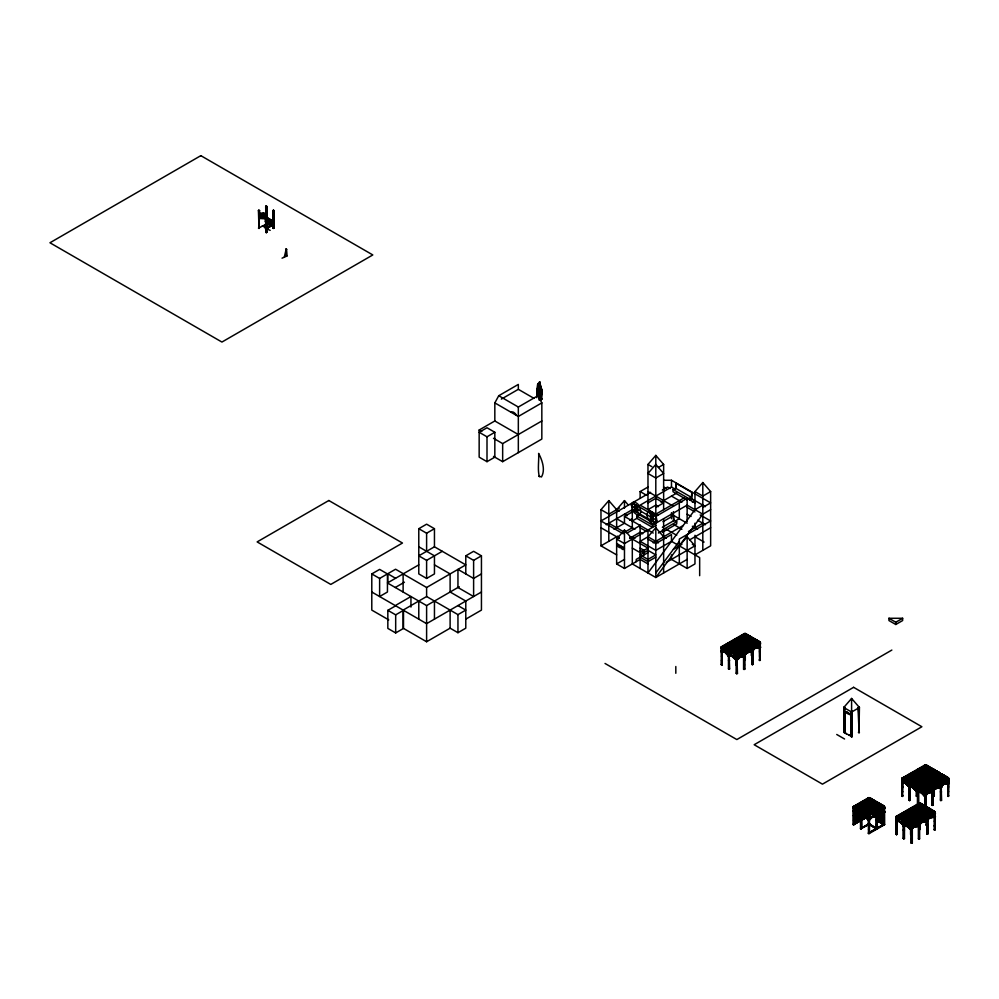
<?xml version="1.0" encoding="UTF-8"?>
<svg xmlns="http://www.w3.org/2000/svg" width="999" height="999" viewBox="0 0 999 999"><rect width="100%" height="100%" fill="white"/><g stroke="black" fill="none" stroke-linecap="round" stroke-linejoin="round"><path stroke-width="1.5" d="M883.99 824.712L883.99 806.255L868.331 815.296L868.081 816.195L868.168 814.922L883.828 805.868L877.022 801.935L861.35 810.988L861.413 812.836L864.073 812.387M877.06 828.433L876.972 827.734M540.721 399.95L541.745 399.363L540.721 397.302L536.938 396.091L537.687 384.24L539.672 381.78L541.783 391.258L540.721 399.95L538.886 399.875L540.047 391.433L539.672 381.78L540.347 388.873L539.685 394.505L536.75 395.017L536.75 397.664M536.938 396.091L537.687 384.24L539.61 384.34L541.895 389.81L541.371 396.491M536.75 395.017L537.25 388.636L539.61 384.34L541.895 389.81L541.745 399.363L541.645 398.289M687.374 500.024L673.014 491.733L673.014 489.473L675.611 488.224L676.298 483.379L691.957 492.432L691.957 498.876L689.772 500.137M673.014 489.473L688.686 498.513L691.283 497.277L691.957 492.432M541.783 391.258L540.721 397.302L540.047 391.433L541.783 391.258L540.272 384.727M284.378 256.83L286.214 248.988L286.788 256.094L285.976 255.906L285.976 249.126L286.788 249.313M744.143 653.246L753.346 651.161L744.505 653.558M744.392 653.383L744.879 652.372L743.905 652.534M918.993 822.851L927.834 820.454L927.909 821.315L918.993 822.851L927.946 820.629M918.743 822.14L919.729 821.977L919.342 823.164M932.554 789.185L941.745 787.1L932.904 789.497M932.791 789.322L941.632 786.925M941.495 786.95L932.654 789.347M857.904 807.829L853.808 808.316L858.141 807.979M865.159 812.025L861.063 812.512L864.272 811.663M869.48 817.369L878.109 815.808L869.817 817.694M869.717 817.507L878.009 815.634M869.58 817.544L877.572 816.22L877.759 815.484M724.849 648.476L721.79 648.626L725.311 647.876M732.117 652.672L729.058 652.822L732.329 651.935M729.857 652.347L729.395 653.159L732.354 652.809M736.887 657.342L744.954 656.268L737.225 657.679M737.137 657.492L737.412 656.331L728.808 655.456M736.975 657.542L744.405 656.668L744.617 655.931M752.584 648.289L760.651 647.202L752.921 648.613M752.821 648.426L753.296 647.514L752.222 647.639M752.672 648.476L760.102 647.602L760.314 646.877M877.322 812.836L885.376 811.762L877.409 813.024M877.559 812.974L885.289 811.575M885.077 812.312L885.139 811.625M902.996 780.207C902.434 778.246 903.171 782.005 905.968 779.857M896.977 818.568C896.228 816.67 897.839 820.104 899.949 818.218M910.763 783.603L910.052 784.265L913.261 784.065M910.289 784.415C909.627 782.192 892.981 782.529 910.214 783.204M907.204 822.414L903.895 822.427L907.417 821.678M904.232 822.764L904.445 822.027M922.814 788.898L918.031 789.085L921.303 788.199M911.737 826.947L919.792 825.873L912.062 827.284M919.792 825.873L911.975 827.097L919.492 826.423M925.286 793.281L933.353 792.207L925.374 793.468M925.536 793.418L925.798 792.257L918.118 791.545M919.255 826.273L919.467 825.536M933.054 792.744L933.016 791.87M927.434 817.894L935.489 816.807L927.759 818.218M927.671 818.031L935.401 816.62M941.32 784.552C965.958 780.719 923.413 786.8 948.75 783.678M949.05 783.141L940.983 784.215M927.522 818.081L934.952 817.219L935.164 816.483M948.501 783.541L948.713 782.804M722.115 651.598L720.978 651.46L724.25 647.851M724.5 648.001C717.307 655.257 723.738 648.688 728.071 651.635M729.42 654.994L728.333 655.856L730.456 653.146M730.706 653.296L728.583 656.006L731.98 652.684M736.076 660.177C750.986 643.681 741.208 657.192 736.625 660.514M744.055 652.285L736.413 660.526M736.375 660.364L743.805 652.147M872.477 812.212L876.96 816.22L876.598 815.359L884.477 807.779L878.109 814.897M884.477 807.779L876.41 815.771M877.871 814.747L884.24 807.642M902.759 780.057L905.718 779.72L902.184 783.054L904.07 780.194M905.369 779.232L902.184 783.054M896.965 821.203L895.828 821.066L899.1 817.457M896.165 821.415L899.35 817.607M909.14 786.912L909.477 787.262M904.145 824.687L903.571 825.024L904.257 824.6C928.408 826.235 892.831 829.257 906.368 821.653M903.421 825.611L906.605 821.802M917.769 792.257L917.307 791.62L920.491 788.311M917.994 792.007L909.115 783.678L917.894 791.72L917.469 792.382L908.878 783.815L917.469 792.382L920.728 788.461M918.655 821.752L911.013 829.994L918.893 821.89M924.574 796.315L932.542 788.436M932.454 788.223L924.475 796.116M934.377 812.849L926.71 820.928L934.352 813.198M941.67 787.412L940.733 787.524C963.91 761.8 924.674 804.382 948.151 779.158M940.271 787.262L947.901 779.02M860.251 812.412L860.776 812.037L869.13 820.741L860.351 812.711L860.776 812.037M860.564 812.037L869.13 820.741M876.96 816.22L873.963 812.537M880.806 809.015L884.227 812.037L880.981 808.491M884.227 812.037L880.144 807.342M857.542 807.379L853.096 811.2L856.106 807.716M856.355 807.854L853.333 811.338M860.276 815.172L860.514 815.309M868.68 820.029L876.772 811.825L868.768 820.241L877.209 812.474L876.772 811.825M877.222 811.962L869.217 820.379M743.356 655.706L752.484 647.502L743.681 656.068M752.484 647.502L743.606 655.844L752.447 648.026M918.206 825.311L926.872 816.97L918.281 825.536L927.297 817.632L926.872 816.97M927.322 817.107L918.73 825.686M940.958 783.666L931.83 791.857L940.434 783.291M932.079 792.007L940.633 783.303M728.234 652.634L728.771 652.285L736.787 660.701L728.333 652.934L729.382 651.885M736.538 660.839L728.558 652.272M740.596 653.683L743.805 656.643L740.783 653.171M743.805 656.643L741.033 653.021M750.199 649.3L752.459 651.648L750.436 649.163M755.256 643.643L759.465 647.602L756.693 643.98M903.084 822.239L903.658 821.815L911.388 830.444L903.183 822.539L903.62 821.89M915.434 823.288L918.643 826.26L915.633 822.776M918.643 826.26L915.871 822.639M924.038 817.919L927.297 821.253L924.287 817.781M931.293 813.735L934.552 817.07L931.543 813.586M728.945 656.318L721.066 648.226M728.708 656.468L721.278 648.251M860.963 816.008L853.084 807.916M853.321 807.779L860.751 815.996M909.852 787.574C886.263 762.899 925.623 804.694 902.709 779.095M903.795 825.936L895.916 817.844M896.153 817.694L903.583 825.911M925.186 796.777L917.294 788.686M917.544 788.548L924.974 796.765M944.467 780.369L947.651 783.666L948.563 783.004M947.864 783.691L944.929 779.732M540.796 392.157L541.895 389.81L537.25 388.636L537.787 394.418M728.046 652.509L721.802 651.273L729.32 651.947M861.538 811.862L861.538 812.362M902.696 782.529L908.978 782.891M902.884 822.115L896.64 820.891L904.157 821.553M896.64 820.891L896.977 820.554M918.331 792.282L925.761 793.144L925.636 792.382M949.025 779.57L947.914 779.382M744.867 656.081L737.437 656.942L729.07 655.319L737.699 656.88M744.43 652.272L744.967 652.684M752.672 647.964L752.834 647.414M760.626 643.643L759.565 643.493M904.257 824.6L904.207 825.474M919.804 822.289L919.317 821.815M927.522 817.569L927.934 816.882L927.147 817.294M934.415 813.099L935.189 812.699L935.376 813.423M518.331 434.54L494.83 420.979L494.83 402.884L498.751 395.729L518.331 384.415L518.331 389.323L501.361 399.113M860.738 815.771L870.291 816.982L861.45 814.585M878.009 812.637L877.597 812.05L878.121 812.462M880.743 807.654C882.929 809.615 885.926 807.155 885.139 808.403M917.132 787.749L909.639 786.525L917.057 788.623M909.889 786.488L909.315 786.825L910.002 786.213M702.809 505.144L694.967 509.665L647.976 572.976L647.976 530.007M655.806 572.976L679.308 541.321M710.639 509.665L702.809 514.185L655.806 577.497L632.305 563.936L632.305 539.06L624.475 530.007L616.645 539.06L616.645 563.936L624.475 568.456L640.134 559.403L647.976 563.936M744.255 653.421L753.346 651.161M616.645 554.882L600.973 545.841L600.973 509.665L608.803 500.611L616.645 509.665L619.255 511.176M658.416 506.643L655.806 505.144L647.976 509.665L647.976 464.435L655.806 455.394L663.636 464.435L663.636 509.665M628.396 505.144L624.475 500.611L616.645 509.665L616.645 527.747M677.996 545.092L671.478 541.321L655.806 550.362L640.134 541.321L647.976 536.8L655.806 527.747L663.636 536.8L666.246 538.299M694.967 509.665L694.967 491.57L702.809 482.529L710.639 491.57L710.639 545.841L694.967 554.882M666.246 562.425L694.967 545.841L687.137 536.8L679.308 545.841L699.662 557.592L699.662 575.686M858.94 732.654L858.366 707.454L858.94 732.654L859.427 707.504L851.598 698.451L843.755 707.504L843.755 732.379L852.085 736.613L852.159 711.076M722.339 648.226L722.127 648.963L725.099 648.613M918.318 788.199L918.031 789.085M724.462 648.351L721.078 651.673M724.712 648.488L720.978 651.46M731.73 652.534L728.333 655.856M751.86 650.811L759.29 643.106M752.11 650.961L759.54 643.244M752.072 651.311L759.502 643.593M752.322 651.448L759.502 643.081M905.344 779.582L901.947 782.904M910.301 785.514L912.424 783.303M910.539 785.651L912.661 783.441M910.514 786.001L912.636 783.79M910.751 786.138L912.874 783.94M918.581 791.008L920.703 788.798M918.83 791.146L920.941 788.948M896.128 821.253L899.312 817.956M895.916 821.278L899.562 818.094M925.836 795.204L932.204 788.586M926.085 795.341L932.454 788.735M903.396 825.449L906.58 822.14M903.183 825.474L907.879 821.19M855.294 809.215L853.096 811.2M863.373 811.912L861.375 813.885L861.638 828.583L861.638 811.051M861.613 814.023L863.611 812.05M861.563 814.397L864.56 811.438M861.8 814.535L864.809 811.575M633.291 511.363L639.16 505.706L641.083 512.012L639.248 514.722A6.918 3.996 60 0 1 633.291 511.363L631.368 505.044L633.204 502.335A6.918 3.996 60 0 1 639.16 505.706M932.042 791.87L940.846 783.965M648.863 520.279L654.907 514.872C656.543 517.32 658.191 522.077 654.832 523.788A6.918 3.996 60 0 1 648.863 520.279C647.24 517.832 645.591 513.074 648.95 511.363A6.918 3.996 60 0 1 654.907 514.872M258.429 210.577L259.565 210.577L259.003 228.434L258.429 210.577L259.565 210.577M265.684 206.381L266.833 206.381L266.258 232.63L265.684 206.381L266.833 206.381M265.684 222.128L273.514 221.928L259.003 213.449L267.183 213.374L267.183 218.431L259.003 218.356L266.833 218.556M258.753 214.298L259.328 214.623M266.833 218.631L259.003 214.111L267.183 214.036M258.753 214.96L259.24 215.334M266.009 210.764L266.508 211.139M266.508 210.477L265.934 210.152L266.833 210.14M259.003 217.695C283.766 216.621 242.52 221.89 266.833 213.174M259.49 217.695L266.833 213.449M259.003 218.356L265.534 214.585M258.753 218.818L259.328 219.156M259.49 218.356L266.833 214.773L266.258 215.097M272.952 210.577L274.088 210.577L273.526 228.434L272.952 210.577L274.088 210.577M265.934 218.544L266.508 218.868M273.276 214.298L273.851 214.623M265.684 219.018L267.395 218.019L265.684 219.668M265.684 219.293L267.645 218.169L265.684 219.955M265.934 219.193L266.583 219.48M273.276 214.96L273.763 215.334M258.753 227.248L259.328 227.585M265.934 223.114L266.583 223.339M273.276 218.818L273.851 219.156M258.429 228.097L266.833 223.913L265.684 223.913M265.684 216.746L273.514 221.278L265.684 221.478M273.276 223.339L273.851 223.676M273.027 224.188L265.684 228.434L270.18 230.357M265.684 223.988L273.276 224.001M265.684 229.083L273.027 224.85L273.164 223.988L273.851 224.338L273.189 224.051M273.164 224.65L265.684 229.37L265.334 224.188L273.514 224.188L265.334 228.509M265.934 231.493L266.508 231.818M273.276 227.248L273.851 227.585M265.684 232.292L266.833 232.292M272.952 228.097L274.088 228.097M282.055 258.167L286.788 256.094M498.751 395.729L518.331 407.03L537.912 395.729L541.833 402.884L541.833 439.061L502.659 461.675L493.518 456.406M494.83 432.28L487 436.8L479.158 432.28L487 427.759L494.83 432.28L494.83 457.155L487 461.675L479.158 457.155L479.158 430.02L494.83 420.979M541.833 402.884L518.331 416.458L494.83 402.884M493.518 438.311L502.659 443.593L541.833 420.979M418.781 546.79L434.453 555.831L434.453 573.913L426.61 578.446L418.781 573.913L418.781 528.696L426.61 524.175L434.453 528.696L434.453 546.79L465.784 564.872L426.61 587.487L403.121 573.913L403.121 592.007M418.781 528.696L426.61 533.216L434.453 528.696M388.761 619.892L371.79 610.102L371.79 573.913L379.62 569.393L387.45 573.913L387.45 592.007L379.62 596.528L379.62 578.446L387.45 573.913M387.737 582.804L387.737 573.751L395.567 569.23L403.409 573.751M434.453 546.79L418.781 555.831L426.61 560.352L442.282 551.311M418.781 564.872L387.45 582.966L426.61 605.581L459.253 586.738M395.279 587.487L404.42 582.205M465.784 573.913L465.784 555.831L473.613 551.311L481.443 555.831L481.443 610.102L465.784 619.143M465.784 555.831L473.613 560.352L481.443 555.831M387.837 610.327L395.679 614.847L403.509 610.327L403.509 628.408L395.679 632.941L387.837 628.408L387.837 610.327L395.679 605.806L426.61 623.663L481.443 592.007M426.61 587.487L426.61 596.528L403.121 610.102L403.121 628.184L426.61 641.758L450.112 628.184L457.954 632.704L465.784 628.184L465.784 601.048L450.112 592.007L450.112 573.913L434.453 564.872M658.416 467.457L663.636 464.435M481.443 573.913L473.613 578.446L457.954 569.393L457.954 587.487L473.613 596.528L473.613 560.352M640.134 498.351L640.134 491.57L647.976 487.05M619.255 508.154L608.803 514.185L600.973 509.665M650.586 492.332L600.973 520.966L623.164 533.778M662.337 490.059L667.557 487.05L670.167 488.561M606.193 524.737L632.305 509.665L655.794 523.226L687.137 505.144L702.809 514.185M675.386 489.31L671.478 487.05L640.134 505.144L657.767 515.309M614.035 529.258L624.475 523.226L624.475 516.446L632.305 511.925M647.976 502.884L655.806 498.351L663.636 502.884L655.806 507.405M426.61 596.528L457.954 614.622L465.784 610.102L457.954 605.581M629.695 520.217L632.305 518.706M661.026 502.122L676.698 493.081M632.305 520.966L636.863 518.344L652.522 527.385L652.522 525.124L636.863 516.083L636.863 518.344M600.973 545.841L617.944 536.038M684.527 497.602L655.806 514.185L655.806 455.394M619.255 537.549L616.645 539.06L624.475 543.581L655.806 525.486M627.085 533.029L640.134 525.486M608.803 523.226L624.475 532.28L632.305 527.747L632.305 502.884L655.806 516.446L687.137 498.351L694.967 502.884M629.695 538.299L640.134 532.28L642.757 533.778M692.357 502.122L694.979 500.624M710.639 491.57L702.809 496.091L694.967 491.57M662.986 521.678L673.426 515.646L674.113 520.491L676.71 521.728L676.71 523.988L662.349 532.28M662.362 527.272L674.113 520.491M675.386 520.966L679.308 518.706L679.308 502.884M662.349 530.019L676.71 521.728M658.416 533.029L663.636 530.007M702.809 507.405L710.639 502.884L671.478 480.269L663.636 480.269M616.645 563.936L624.475 559.403M653.196 542.832L683.216 525.486M647.976 552.622L636.226 559.403L636.226 561.675M688.448 531.518L702.809 523.226M655.806 557.142L647.976 561.675L640.134 557.142M673.426 549.238L681.917 544.33M689.747 539.81L710.639 527.747M687.137 559.403L655.806 577.497L655.806 516.446M671.478 554.882L671.478 559.403L687.137 568.456L694.967 563.936L694.967 535.289M721.79 646.84L721.79 665.022L721.216 646.89L744.717 633.316L760.389 642.369L759.814 660.501L759.24 642.644L759.814 643.069M745.291 633.653L721.216 647.165L745.579 633.528L721.54 647.352L721.54 664.884L722.04 649.899M722.04 646.977L721.465 664.834L722.04 664.51M729.295 642.794L728.808 643.831M744.967 633.741L744.243 634.852M737.137 638.923L737.786 638.648M744.967 634.402L744.405 634.365M720.978 648.438L722.115 647.689L721.54 648.014M722.652 647.427L746.265 633.928L722.652 647.714M724.163 648.301L747.652 634.727M724.038 648.513L747.539 634.665L724.163 648.588M722.115 650.936L721.54 651.273M722.102 651.823L728.283 652.372M726.236 649.5L749.737 635.938M726.111 649.712L749.612 635.864L726.236 649.787M727.622 650.299L750.998 636.95M746.153 633.865L721.79 648.251L722.077 647.102L728.196 650.636L751.698 637.062L751.735 638.973M728.196 650.911L751.735 637.374M728.483 651.073L751.985 637.512L728.483 651.36L752.834 638.011M729.345 651.286L728.808 669.08L728.808 651.548L736.151 655.219M752.222 637.936L751.66 638.923M722.115 655.456L721.54 655.794M728.808 651.548L752.834 637.724L759.652 641.658L736.151 655.506L759.652 641.658M728.333 652.934L736.787 660.701M754.794 638.861L731.293 652.709M755.606 639.323L731.992 653.109L755.494 639.26M728.496 656.443L729.607 655.731L737.362 657.205M733.378 653.908L757.005 640.122M722.115 660.639L721.54 660.976M757.692 640.521L734.065 654.308L757.567 640.459M735.576 655.182L759.078 641.333M722.115 663.898L721.54 664.223M736.313 655.606L759.814 642.032L759.814 660.501M721.216 664.697L722.364 664.697M760.389 642.369L736.563 656.031L736.638 673.601L737.212 655.182M736.076 656.493L759.565 642.931M736.638 656.73L737.412 656.331M744.48 655.456L743.818 655.744L745.042 655.132M756.455 644.118L759.69 646.94M728.808 665.159L729.295 664.785M736.325 660.839L737.137 660.264M743.593 656.643L745.042 655.794M749 648.826L751.997 651.785L753.271 651.473M759.252 647.602L760.064 647.027M759.465 647.602L755.506 643.506M728.808 668.418L729.295 668.044M736.638 663.898L736.076 664.223M728.483 650.274L728.483 668.88L729.62 668.88L729.058 651.036M735.739 664.697L736.887 664.697L735.739 664.697L735.739 654.47M751.41 648.351L751.41 655.644L751.985 655.319M729.295 668.693L728.721 669.03L728.721 650.424M752.884 655.132L752.309 655.456M759.565 651.273L760.064 650.886M736.638 664.547L736.076 664.884L736.076 654.657M744.967 659.652L744.967 650.561L745.042 659.702L743.905 660.314M728.483 668.88L729.62 668.88M745.291 651.073L745.291 659.839L744.143 659.839M736.638 665.159L737.137 664.785M744.48 660.639L743.905 660.976M752.884 655.794L752.309 656.118M736.638 669.03L737.137 668.656M744.48 664.51L743.905 664.834M752.884 659.652L752.309 659.977M759.565 655.794L760.064 655.419M736.638 669.692L737.137 669.305M744.48 665.159L743.905 665.496M752.884 660.314L752.309 660.639M759.565 656.455L760.064 656.068M736.313 654.795L736.313 673.413L737.462 673.413L736.887 655.556L737.462 655.981M744.143 652.022L743.581 651.698L743.581 669.218L744.717 669.218L744.717 651.41M751.985 664.36L753.121 664.36L752.547 646.515L752.547 664.697L751.985 664.36L751.985 646.84L752.547 647.165M759.24 660.177L760.389 660.177M743.818 669.355L744.48 669.08L744.48 650.936M759.49 660.314L760.139 660.027L760.064 642.457M736.313 673.413L737.462 673.413M743.581 669.218L744.717 669.218M888.935 618.281L895.791 622.24L902.646 618.281L902.646 620.541L895.791 624.5L888.935 620.541L888.935 618.281L902.646 618.281M891.857 650.062L736.837 739.56L605.032 663.461M844.255 707.879L844.817 707.542L844.255 707.217L844.817 732.417L844.817 712.212M858.616 707.317L859.177 732.517L858.616 707.317L859.427 707.504L851.623 712.037L843.755 707.504L844.492 707.08L844.817 732.417M852.085 712.399L852.334 711.6M852.085 736.613L851.023 736.563L851.023 711.688L852.085 711.738M858.366 732.329L859.427 732.379M902.384 796.428L902.384 778.246L902.959 778.583L902.384 796.428L901.81 778.296L925.311 764.735L940.246 773.064L933.428 769.13L909.078 783.528M868.168 816.707L853.233 824.674L853.233 806.58L868.905 797.539L884.565 806.58L884.565 824.674L868.905 833.715L868.331 815.296M925.886 765.346L901.81 778.583L926.173 765.222M875.511 801.635L868.905 797.814L853.233 806.867L869.754 798.026M925.886 766.096L925.886 765.059L902.06 778.721L902.134 796.29L902.621 778.396L926.173 764.947L932.292 768.468L932.329 769.817M875.911 802.622L875.873 801.285L869.754 797.751L854.095 807.08M903.358 779.195L926.735 765.271L903.233 779.12M854.657 807.117L870.329 798.076L854.657 807.404M903.358 778.908L926.86 765.346M854.782 807.192L870.454 798.151M901.972 779.994L909.639 787.562M855.356 807.529L871.14 798.551L855.481 807.879M855.356 807.804L871.016 798.476M856.168 808.278L871.715 799.163M905.444 780.107L928.945 766.545M872.527 799.35L856.867 808.678M905.319 780.319L928.82 766.47L905.444 780.394M902.709 782.342L902.06 782.629L903.034 782.205M857.442 809.003L873.101 799.675M860.089 811.313L854.145 810.626L853.558 811.625M861.325 811.625L853.808 810.963L860.301 812.05M858.129 809.402L873.8 800.361M907.529 781.305L931.018 767.744M858.94 809.602L874.612 800.549M907.404 781.518L930.906 767.669L907.529 781.593M858.828 809.802L874.487 800.486L858.828 809.527L858.74 821.628L858.616 807.991M908.091 781.643L931.592 768.069M859.515 809.927L875.299 800.948L859.639 810.276M859.515 810.214L875.186 800.886M902.671 778.508L908.79 782.042L932.292 768.468M875.873 801.285L860.214 810.326L853.808 806.53M908.828 783.378L908.828 782.342L932.329 768.78M860.214 810.614L875.911 801.585M909.078 782.492L932.567 768.918L932.567 769.954M860.501 810.776L876.16 801.735L876.16 802.771M909.315 782.916L933.428 769.13M902.134 787.861L902.709 787.524M908.803 784.04L909.889 783.241M861.388 811.575L860.826 811.9M910.501 783.316L934.127 769.53M877.709 802.347L862.05 811.388M861.875 812.037L861.063 812.137M934.814 769.929L911.2 783.716L934.689 769.867M878.408 802.746L862.736 812.075M860.376 813.248L853.845 817.02L860.614 813.386M862.612 812L878.283 802.672M859.065 814.66L853.845 817.669L859.315 814.797M863.311 812.399L878.97 803.358M912.587 784.515L936.2 770.741M863.998 812.799L879.794 803.546M936.9 771.141L913.273 784.914L936.775 771.066M864.697 812.911L880.481 803.945M864.697 813.198L880.369 803.87M902.134 791.72L902.709 791.395M917.307 788.486L910.164 786.937L909.402 787.524M853.558 820.004L854.045 819.63M865.396 813.598L881.18 804.345L865.509 813.673M902.134 792.382L902.709 792.057M866.083 813.723L881.755 804.67L866.208 813.785M914.784 785.788L938.286 771.94M866.083 813.998L881.867 804.744M938.973 772.339L915.359 786.113L938.86 772.264M866.782 814.123L882.567 805.144M866.782 814.397L882.442 805.069M916.17 786.3L939.547 772.951M867.469 814.797L883.266 805.544L867.469 814.522L883.141 805.469L883.141 823.988M940.246 773.064L916.745 786.638L909.927 782.704L909.977 800.149L909.315 800.436M940.246 773.351L916.745 786.912L901.81 778.296M868.081 815.159L883.828 806.156M909.977 791.058L909.315 791.395L909.889 791.021M917.232 786.875L916.657 787.2M932.329 778.159L932.816 778.433M860.376 820.029L853.558 823.913L854.133 823.588M883.953 806.368L860.738 819.63M901.81 796.103L902.959 796.103M948.238 779.008L947.664 778.583L948.238 796.428L948.813 778.296L940.733 773.638L917.232 787.2L925.311 791.857M877.709 810.251L877.959 809.452L871.178 805.544M883.178 807.105L882.854 806.156M909.315 792.057L909.977 791.72M917.232 787.524L916.657 787.861M917.482 787.337L940.971 773.775L940.971 774.812M853.233 824.674L884.565 806.58M868.73 816.008L862.05 819.867L862.174 815.134M925.311 792.145L924.737 791.82L948.813 778.583L924.737 792.569L924.45 791.083L917.719 787.761L917.719 805.294M924.987 783.578L925.561 783.903M928.408 777.172L932.329 779.145L924.987 774.25M933.391 778.721L933.965 779.045M933.628 774.15L937.549 776.136L930.206 771.228M936.962 774.038L940.159 774.625L932.816 769.717M940.646 774.525L941.308 774.899L941.22 774.2M948.563 778.433L948.563 795.966L947.989 796.29L947.951 777.522L941.832 773.988L917.806 787.811L917.806 805.331M876.485 811.9L876.972 811.525M918.381 788.136L917.806 788.473M917.207 788.898L918.556 788.061M918.905 787.886L942.532 774.387L918.868 788.136L918.868 787.487L925.062 791.72M861.2 814.722L870.004 816.42M920.903 787.337L918.044 788.711M920.416 788.76L943.918 775.187M920.291 788.96L943.793 775.112L920.416 789.035M917.232 791.395L916.657 791.72M861.388 823.875L860.738 824.15M876.485 815.159L876.972 814.772M884.315 810.639L883.753 810.963M917.644 791.857L918.381 791.395M921.802 789.56L945.179 776.198M861.388 824.525L860.738 824.812M884.315 811.288L883.753 811.625M860.326 812.187L869.342 820.079M873.713 812.686L877.172 815.559M918.381 792.057L916.657 792.382M922.502 789.959L945.991 776.385M922.377 790.172L945.878 776.323L922.502 790.234M923.064 790.284L946.69 776.785L923.188 790.634M924.45 791.083L947.951 777.522M861.313 827.734L860.738 828.72M869.142 823.213L868.568 823.538L869.23 823.263M909.078 781.693L909.078 800.299L910.214 800.299L909.639 782.442M916.333 796.103L917.482 796.103L916.333 796.103L916.333 785.876M924.45 791.37L947.989 777.821M861.8 827.821L868.905 823.725L877.309 828.583M916.582 796.24L917.232 795.966L917.157 785.689M861.8 828.109L868.331 824.337M869.23 823.875L868.655 824.2M884.315 815.159L883.753 815.484M909.078 800.299L910.214 800.299M870.204 823.638L860.501 828.583M925.561 805.244L924.987 805.569L925.561 791.633M933.466 787.2L934.04 786.875L933.466 796.29L933.391 786.026M941.22 782.579L940.733 800.486L941.308 800.149L941.308 782.629L940.646 800.436M876.248 820.429L884.078 824.949L884.24 806.68L884.327 824.812L876.41 820.291L876.972 819.954M918.381 795.916L917.719 796.203M924.5 792.432L948.813 778.296M860.501 820.479L860.614 810.002L860.501 828.858L870.204 823.913M925.062 792.669L925.798 792.257M941.308 783.291L940.733 783.616M918.381 796.578L917.719 796.852M878.121 821.228L878.121 809.178M879.058 821.628L878.933 809.64M879.882 822.102L879.882 810.039M925.062 795.916L925.561 795.541M941.308 786.538L940.733 786.875M947.989 782.679L948.488 782.304M876.485 824.2L876.972 823.825M884.315 819.679L883.753 820.004M944.679 779.869L948.113 783.041M918.381 800.436L917.719 800.723M924.724 796.902L925.561 796.203M932.904 792.057L932.242 792.332L933.965 792.007M880.693 822.577L880.693 807.504M918.381 801.098L917.719 801.385M925.062 797.239L925.561 796.852M941.308 787.861L940.733 788.186M881.38 823.114L881.505 807.966M882.329 823.513L882.204 807.005M882.567 823.663L882.567 807.08M897.202 816.77L896.64 834.627L896.066 816.495L919.567 802.921L935.226 811.975L934.664 830.107L934.09 812.249L934.664 812.587M876.41 828.059L877.06 827.784M883.266 824.2L883.378 807.542M883.665 823.875L884.315 823.588M920.141 803.258L896.066 816.77L920.416 803.134L896.39 816.97L896.39 834.49L896.965 816.633M883.99 824.063L868.331 833.104L884.565 824.387L876.41 819.63L876.972 819.305M904.145 812.399L903.571 813.386M919.242 803.683L919.804 804.008M940.646 791.345L941.308 791.108L940.733 791.445M933.466 795.629L933.965 795.254M868.331 833.391L884.327 824.15M896.965 817.294L896.39 817.619M933.391 796.24L933.965 786.825M947.989 787.861L948.488 787.487M940.733 792.095L941.308 791.77L940.733 792.057M934.29 796.103L933.141 796.103L934.29 796.103L934.29 787.337M921.802 803.933L898.313 817.507M898.875 818.119L922.502 804.332M923.201 804.744L899.575 818.518L923.076 804.957M896.315 821.49L896.89 820.741M896.952 821.428L903.371 822.027L911.388 830.444M900.961 819.317L924.587 805.544M941.308 796.24L940.733 796.578M947.989 792.382L948.488 792.007M925.274 805.943L901.66 819.717L925.274 806.218M925.973 806.343L902.347 820.117L925.848 806.268M925.973 806.618L902.472 819.904M896.64 834.627L896.64 816.445L903.046 820.241L926.535 806.668L926.585 808.016L927.072 807.542M903.046 820.516L926.535 806.955L903.084 820.541M903.333 820.691L926.822 807.117L926.822 808.154M934.502 811.55L927.684 807.329L903.658 821.153L903.658 838.685L904.182 820.891M927.684 807.617L903.333 820.966L927.397 807.442M932.567 787.949L932.005 787.624L932.005 805.144L933.141 805.144L933.141 787.337M940.971 783.104L940.409 782.766L940.409 800.299L941.545 800.299L940.971 782.442L940.971 800.624L941.545 800.299M947.664 796.103L948.813 796.103M896.965 825.723L896.39 826.061M932.816 804.957L932.242 805.294L932.816 787.437L932.904 805.007L932.329 805.331L932.329 787.811M903.183 822.539L911.425 830.294L910.838 829.869L911.975 829.207M932.005 805.144L933.141 805.144M905.444 821.628L928.945 808.066M906.143 822.314L929.769 808.528M906.83 822.714L930.331 809.14M903.995 825.236L912.299 826.623M903.333 826.048L904.245 825.099M908.228 823.513L931.842 809.727M896.965 830.244L896.39 830.581M903.658 826.385L904.145 826.011M910.301 824.712L933.928 810.938M910.913 834.49L911.001 824.824L934.502 811.263M934.415 811.5L910.913 825.062L934.664 811.638L934.664 830.107M903.571 829.595L904.22 829.307L903.571 829.545M896.066 834.302L897.202 834.302M935.226 811.975L910.838 826.011L934.902 812.724L935.476 813.248M910.913 826.098L935.226 812.249L911.163 825.486L911.737 825.823M911.488 826.335L912.262 825.936M934.415 816.345L934.902 815.971M903.658 834.764L904.145 834.39M918.443 826.248L919.892 825.399M926.585 821.528L928.108 821.078M930.106 813.248L934.102 817.207L934.902 816.633M903.333 819.879L903.333 838.498L904.47 838.498L904.47 820.966M910.589 834.302L911.737 834.302L910.589 834.302L910.589 825.536M926.26 825.249L927.397 825.249L926.26 825.249L926.26 817.956M919.892 820.541L919.892 829.307L918.743 829.919M934.415 820.878L934.902 820.491M903.333 838.498L904.47 838.498M920.141 820.691L920.141 829.445L919.242 829.545M911.488 834.764L911.975 834.39M927.721 825.399L927.147 825.723M934.415 821.528L934.902 821.153M934.415 825.399L934.902 825.024M934.415 829.307L934.902 828.933M911.163 825.211L911.163 843.019L912.299 843.019L912.299 825.486M918.993 821.628L918.418 821.303L918.418 838.823L919.567 838.823L919.567 821.016M926.822 833.965L927.971 833.965L927.397 816.121L927.397 834.302L926.822 833.965L926.822 816.445L927.397 816.77M934.09 829.782L935.226 829.782M918.668 838.96L919.317 838.685L919.317 820.541M934.415 829.969L934.902 812.062M911.163 843.019L912.299 843.019M918.418 838.823L919.567 838.823M636.863 516.083L639.46 514.835L651.211 521.628M652.522 525.124L655.132 523.888M928.083 820.591L919.267 822.302M848.988 735.389L851.023 735.064M910.052 784.265L913.011 783.928M933.266 792.007L925.586 792.744M896.727 818.431L901.185 817.906M903.995 822.627L906.955 822.277M884.465 811.887L881.056 808.878M877.209 816.083L873.788 813.074M265.684 209.678L266.833 209.678M265.684 209.877L266.496 209.877M265.684 210.339L266.833 210.339M259.003 213.449L267.183 213.449M259.003 214.111L267.183 214.111M265.334 221.278L273.514 221.278M273.514 221.928L265.334 221.928L265.334 216.945M265.334 224.85L273.514 224.85M265.684 227.972L266.496 227.772M743.331 642.881L736.937 638.648L743.081 643.019M744.043 656.505L740.833 653.533M927.297 821.253L923.85 818.431M948.113 783.541L944.717 780.219M918.581 792.132L926.011 792.994M854.12 811.5L860.052 812.199M937.212 773.9L941.495 774.824M937.374 774.625L940.234 775.249M937.137 774.774L946.203 778.858M921.54 782.941L925.823 783.865M921.29 783.091L924.15 783.703M909.752 786.35L916.895 787.899M861.613 815.309L870.179 817.157M273.189 210.439L273.851 210.714L273.851 228.247L273.189 227.959L273.276 210.389M258.666 210.439L259.328 228.247L258.753 227.909M259.49 213.449L273.027 221.278L273.164 222.128M259.49 214.111L273.027 221.928M265.684 226.161L267.645 227.959M265.684 226.448L267.395 228.097M262.337 225.836L265.684 227.772M266.009 232.105L266.583 232.43L266.583 206.531L265.934 206.244L266.508 232.48L266.508 206.568M518.331 389.323L533.99 398.364M647.976 464.435L651.885 466.695M675.611 488.224L691.283 497.277M691.058 498.351L705.419 506.643M663.636 487.05L666.246 488.561M671.478 496.091L681.917 502.122M687.137 507.405L694.967 511.925M700.199 514.935L710.639 520.966L679.308 539.06L679.308 563.936M647.976 491.57L673.426 506.268M687.137 514.185L691.058 516.446M697.577 520.217L705.419 524.737M640.134 491.57L646.665 495.342M671.478 514.185L687.137 523.226M692.357 526.248L697.577 529.258M674.088 524.737L681.917 529.258M694.967 536.8L704.108 542.07M631.368 505.731L656.743 520.379M666.246 529.258L676.698 535.289M692.357 544.33L694.967 545.841M479.158 430.02L481.78 431.531M624.475 514.185L627.085 515.696M624.475 516.446L653.196 533.029M640.134 527.747L646.665 531.518M616.645 518.706L634.914 529.258M647.976 536.8L658.416 542.832M647.976 539.06L655.806 543.581L671.478 534.54L671.478 541.321M632.305 536.8L634.914 538.299M629.695 537.549L647.976 548.101L640.134 552.622L632.305 548.101M640.134 548.101L644.055 550.362L644.055 554.882M600.973 527.747L619.255 538.299M640.134 550.362L642.757 551.873M616.645 543.581L624.475 548.101M745.579 633.528L751.698 637.062M744.967 634.115L751.161 638.361L744.143 633.928M752.222 638.311L759.003 642.881M751.41 638.124L758.753 643.019M742.357 635.626L748.551 639.872M749.612 639.822L756.393 644.392M742.107 635.764L748.313 640.009M749.375 639.959L756.143 644.53M742.357 636.288L744.829 637.724M742.107 636.425L744.592 637.861M739.747 637.137L745.941 640.721M747.002 641.333L753.77 645.242M739.497 637.275L745.704 640.859M746.765 641.47L753.533 646.041M737.462 637.799L743.868 641.87L737.749 638.049M744.717 641.982L751.822 646.465L745.004 642.245L744.48 643.169M760.064 651.548L759.565 651.922M744.392 642.832L751.161 647.402M752.884 647.739L760.651 647.202M744.143 642.981L750.923 647.552M734.515 640.147L740.721 643.731M741.782 644.343L748.551 648.913M734.277 640.297L740.471 643.868M741.533 644.48L748.313 649.05M731.905 641.658L738.111 645.891M739.173 645.854L745.941 650.424M731.668 641.795L737.861 646.041M738.923 645.991L745.704 650.561M740.059 647.302L742.307 648.601M851.835 711.887L851.273 711.55L851.835 736.75L851.922 711.226M744.717 651.698L744.143 651.36L744.143 669.542M729.295 643.169L735.501 647.402L728.483 642.981M736.563 647.352L743.331 651.922M735.739 647.165L743.081 652.072M843.755 711.713L846.378 711.713L848.988 713.224L851.598 716.233M726.685 644.667L732.891 648.251M733.953 648.863L740.721 653.433M726.448 644.817L732.891 648.913L730.406 647.477M733.703 649L740.471 653.571M724.075 646.178L730.281 650.424L723.825 646.316M731.343 650.374L738.111 654.944M731.093 650.511L737.861 654.42L737.786 655.506M733.591 652.335L735.851 653.633M723.825 646.977L726.31 648.413M733.353 652.472L735.614 653.783M721.216 646.89L736.887 655.931M736.887 656.218L736.313 655.881L760.389 642.644L735.988 656.405M941.545 774.387L917.482 787.624L941.832 773.988M925.561 765.534L931.755 769.767L929.282 768.343M728.483 652.11L728.196 650.636M924.737 765.346L931.518 769.917M932.005 769.53L939.922 774.762M939.747 775.424L945.953 779.008M943.468 778.233L945.953 779.657M922.939 767.032L929.145 771.278M922.701 767.182L928.895 771.415M929.957 771.365L937.299 776.273M932.654 773.301L937.549 776.136M922.701 767.844L925.174 769.267M729.295 656.405L728.808 656.78M735.988 660.264L736.638 660.639M937.387 776.785L943.593 781.031M937.137 776.935L943.343 781.168M920.329 768.543L926.535 772.127M927.596 772.739L934.939 777.634L927.347 772.876M920.091 768.681L926.285 772.264M737.137 664.123L735.988 664.834L735.988 654.607M934.777 778.296L940.971 781.88M934.527 778.433L940.733 782.017M918.044 769.205L924.45 773.276L918.331 769.742M925.311 773.401L932.404 777.871L925.598 773.651M933.715 778.246L940.121 782.329L934.003 778.508M917.719 770.054L923.925 774.287M924.737 774.387L932.079 779.282M928.658 777.022L932.329 779.145M932.167 779.807L938.361 784.04M931.917 779.944L938.123 784.19M915.109 771.565L921.315 775.798M922.377 775.748L929.719 780.656M914.872 771.703L921.066 775.936M922.127 775.898L929.47 780.793L927.022 779.382M843.755 730.868L846.378 733.878M929.557 781.305L935.751 785.551M929.307 781.455L935.514 785.689M912.499 773.064L918.705 776.648M919.767 777.259L927.109 782.155L919.517 777.397M912.262 773.214L918.456 776.785M926.947 782.816L933.141 787.062M926.697 782.966L932.904 787.2M925.311 782.542L925.561 781.967M925.886 783.428L924.737 782.866M933.141 787.624L932.567 787.299L932.567 805.481M909.889 774.575L916.095 778.82M917.157 778.77L924.5 783.666L922.052 782.254M909.078 774.387L915.846 778.958M916.333 778.583L924.25 783.803L921.802 782.392M932.816 788.099L932.329 788.473M909.889 775.236L912.374 776.673M924.337 784.327L930.531 788.561M924.087 784.465L930.294 788.711M924.337 784.989L926.81 786.413M836.737 734.477L844.567 738.998M924.087 785.127L926.572 786.563M907.279 776.086L913.486 779.657M914.535 780.269L921.89 784.515M907.03 776.223L913.236 779.807M914.297 780.419L921.64 784.652M914.535 780.931L916.982 782.342M919.43 783.765L921.89 785.177M932.816 791.345L932.329 791.72M914.297 781.081L916.745 782.492M919.192 783.903L921.64 785.314M921.715 785.838L927.921 790.072M921.478 785.976L927.671 790.209M904.669 777.584L910.863 781.83M911.925 781.78L919.267 786.688M904.42 777.734L910.626 781.967M911.687 781.93L919.03 786.825L916.582 785.414M919.105 787.337L925.311 790.921L925.311 806.755M917.482 787.062L918.618 787.624L918.618 803.683M932.816 796.528L932.329 796.902M909.889 787.811L909.402 788.186M932.816 801.048L932.329 801.423M909.889 795.541L909.402 795.916M909.889 796.203L909.402 796.578M920.416 803.134L926.535 806.668M919.804 803.72L926.011 807.304M927.072 807.916L933.84 812.487L931.58 811.188M918.993 803.533L925.761 807.442M926.26 807.729L933.603 812.624L931.343 811.325M917.194 805.231L923.401 809.477L919.679 807.329M924.462 809.427L931.23 813.998M916.957 805.369L923.151 809.615M924.212 809.565L930.993 814.135M934.327 816.97L931.355 814.098M914.584 806.742L920.791 810.976M921.852 810.938L928.62 815.509M914.347 806.88L920.541 810.464M921.602 811.076L928.371 814.984M912.299 807.404L918.705 811.475L912.587 807.654M919.567 811.588L926.66 816.071L919.854 811.85M911.975 808.253L918.181 811.825M919.242 812.437L926.011 817.007M911.737 808.391L917.931 811.975M918.993 812.587L925.761 817.157M915.696 811.051L918.181 812.487M915.446 811.2L917.931 812.624M909.365 809.752L915.571 813.998M916.632 813.948L923.401 818.518M927.646 820.167L926.498 820.828L927.147 821.203M909.115 809.902L915.321 814.135M916.383 814.085L923.151 818.656M917.756 815.259L921.14 817.219M918.643 816.058L920.903 817.357M906.755 811.263L912.961 814.847M914.01 815.459L920.791 820.029M906.505 811.4L912.711 814.984M913.773 815.596L920.541 819.505M927.646 824.687L926.498 825.399L926.498 818.094M919.567 821.303L918.993 820.966L918.993 839.148M904.145 812.774L910.339 817.007M911.4 816.97L918.181 821.528M903.333 812.587L910.101 817.157M910.589 816.77L917.931 821.678M908.79 818.468L915.571 823.039M919.804 824.687L918.743 825.399M927.646 829.207L927.147 829.595M901.285 814.422L907.492 818.656M908.553 818.618L915.321 823.176M883.104 806.018L876.16 802.01L860.501 811.051L877.022 801.935M883.266 806.106L884.565 806.867L868.331 815.584M868.98 798.151L875.261 801.772M876.897 802.721L883.428 806.493M869.142 798.338L875.349 802.572M876.41 802.534L883.178 806.443M868.331 798.151L875.099 802.721M875.586 802.347L882.929 806.58M883.99 807.292L883.428 806.867L883.428 824.387M898.925 815.783L905.119 819.367M906.18 819.979L912.961 823.888M898.675 815.933L904.882 819.505M905.943 820.117L912.711 824.025M883.665 807.667L884.315 807.379L853.233 824.387L869.467 815.584M927.646 833.116L927.147 833.503M912.062 824.787L912.062 842.869L911.4 843.156L911.4 825.349M903.895 820.641L911.001 824.824M896.066 816.495L911.737 825.536M866.533 799.849L872.739 803.421M873.8 804.033L880.569 807.941M919.242 830.206L918.743 830.581M866.283 799.987L872.489 803.571M873.551 804.183L880.319 808.091M896.977 818.069L921.115 803.533L897.489 817.319M903.333 821.727L903.046 820.241M863.923 801.348L870.129 804.932M863.673 801.498L869.879 805.069M870.941 805.681L877.709 809.602L877.547 820.903L877.422 816.171M867.644 804.158L870.129 805.594M911.975 829.869L910.913 830.581M919.242 834.065L918.743 834.44M867.394 804.295L869.879 805.731M877.309 810.776L869.467 806.53M861.638 802.01L868.044 806.081L861.925 802.559M868.905 806.205L877.309 811.051M877.06 811.2L869.142 806.343M872.876 809.09L876.797 811.35L876.16 811.051L876.16 828.583M861.313 802.859L867.507 807.105M868.568 807.055L875.349 811.625L868.331 807.192M861.063 802.996L867.269 807.242M860.701 803.358L860.451 802.559M876.485 812.849L884.327 817.369L876.248 812.986M911.975 833.728L910.838 834.44L910.838 825.349M919.242 837.974L918.743 838.348M877.796 814.26L884.327 818.031L877.547 814.397M858.703 804.37L864.897 807.941M865.958 808.566L872.739 813.124M858.453 804.507L864.659 808.091M865.721 808.703L872.489 812.612M856.418 804.744L856.418 822.839M856.293 804.957L856.168 822.976M855.718 805.281L855.594 823.301M855.481 805.431L855.356 823.451M856.093 805.868L862.287 810.114M863.348 810.064L870.129 814.635L863.111 810.214M904.145 833.728L903.658 834.115M911.975 838.261L911.488 838.636M855.843 806.018L862.05 810.251M865.609 812.025L867.869 813.336M854.657 805.893L854.545 823.913M865.359 812.175L867.619 813.473M861.063 810.726L868.168 814.922M853.233 806.58L868.905 815.621M876.248 819.767L884.565 824.674M869.142 816.046L868.568 816.383M911.975 842.169L911.488 842.544M866.82 816.97L866.82 813.948M869.142 819.305L868.655 819.679M865.434 817.769L865.559 813.311M869.142 819.954L869.005 820.391M865.196 817.906L865.434 813.248L881.056 804.557M864.622 818.243L864.747 812.274M863.81 818.705L863.998 812.512L879.669 803.471L864.123 812.587M862.986 819.18L863.111 813.223M861.638 819.542L862.287 820.004L862.299 815.196M861.675 819.942L861.887 815.296M869.205 824.212L877.309 828.858L877.309 810.214M854.045 815.771L853.558 816.146M868.955 824.35L877.06 829.008L876.972 810.863M868.331 824.063L876.797 829.158L876.81 811.051M859.677 820.953L859.802 808.965M858.865 821.415L858.865 809.365M858.054 821.89L858.054 808.328M869.142 828.346L868.655 828.72M854.045 820.291L853.558 820.666M857.229 822.364L857.229 807.292M856.992 822.502L856.992 807.429M869.142 832.254L868.655 832.629M853.808 824.063L854.37 824.387L854.37 806.867M868.905 832.779L869.467 833.104L869.467 814.123M854.095 824.312L854.045 807.055M387.737 573.751L395.567 578.271M371.79 573.913L379.62 578.446M371.79 592.007L395.279 605.581L410.951 596.528L410.951 607.08M538.948 476.198L541.483 476.948C545.579 469.83 542.207 460.139 538.636 453.409C539.16 459.965 537.375 469.617 539.373 476.723M923.101 817.294L927.097 821.253M749.25 648.688L752.247 651.648M922.477 807.779L924.599 809.977M922.239 807.916L924.362 810.127M633.204 502.335L639.248 514.722M648.95 511.363L654.832 523.788M537.25 388.636L539.685 394.505M948.238 796.428L948.238 777.971L924.737 791.533L924.737 806.418M947.264 777.397L923.888 790.758M943.093 774.999L919.717 788.348M941.545 774.1L941.545 775.137M940.733 773.638L940.733 774.675M937.474 771.752L914.097 785.102M935.389 770.541L912.012 783.903M933.715 786.213L933.715 796.428M933.103 810.464L909.727 824.1M932.816 769.342L932.904 770.054M932.567 776.51L932.567 779.432M932.417 810.339L909.04 823.988M931.031 809.265L907.654 822.901M930.206 767.557L906.83 780.906M929.507 766.87L906.13 780.506M928.258 807.941L904.882 821.578M928.121 766.358L904.744 779.707M927.684 807.329L927.646 808.628M927.646 816.258L927.721 833.828L927.072 834.115L927.072 816.583M927.434 765.671L904.058 779.307M927.147 816.633L927.147 834.153M926.173 764.947L926.123 766.233M925.886 790.733L926.011 807.966M925.561 765.159L925.636 765.858M925.636 790.446L925.636 807.741M925.311 781.355L925.311 784.277M925.062 781.218L925.062 784.14M925.062 792.007L925.062 806.605M924.987 781.168L924.987 784.09M924.737 781.031L924.737 783.953M923.675 774.437L917.482 770.192L917.482 770.853M923.763 805.069L900.386 818.705M919.804 820.491L919.804 829.257M918.618 784.14L918.618 787.062M918.668 821.44L918.743 839.01M918.293 769.342L918.381 770.054M918.293 787.437L918.381 803.546M918.044 787.674L918.044 804.02M917.806 787.249L917.719 786.538L917.719 787.2M917.482 785.876L917.482 805.144M917.157 778.396L917.157 779.045M916.907 785.551L916.907 796.428M916.582 786.026L916.657 796.29M912.624 824.45L912.624 825.112M912.549 824.412L912.549 825.062M911.737 824.075L911.737 843.343M909.889 774.2L909.977 774.899M909.639 782.816L909.639 800.624M909.315 781.83L909.402 800.486M907.729 818.518L901.535 814.272L901.535 814.934M903.895 821.016L903.895 838.823M903.571 820.029L903.571 838.636M895.791 622.24L895.791 624.5M883.828 805.868L883.753 824.575M881.755 808.116L881.63 823.263L881.63 808.179M880.931 807.642L880.818 822.789L880.818 807.716M880.119 810.189L880.119 822.252L879.994 810.251M879.307 809.714L879.182 821.84L879.058 809.577M878.483 809.24L878.371 821.378L878.246 809.103M877.422 810.139L877.547 813.361M876.735 803.096L876.735 802.06L860.738 811.2L860.826 828.77M876.735 810.726L876.735 828.908M876.41 802.147L876.485 802.859M876.41 811.2L876.485 828.77M875.012 801.348L875.012 802.01M869.754 797.751L869.717 799.038M869.63 798.238L869.63 798.9M869.467 798.9L869.467 797.864L853.483 807.005L853.558 824.575M869.142 797.964L869.142 799M869.205 813.948L869.23 832.966M868.955 814.135L868.905 833.715M868.655 798.338L868.655 799M868.655 814.023L868.655 833.291M868.568 798.288L868.568 798.95M868.568 813.973L868.568 833.241M868.081 798.288L868.081 798.95M867.194 813.885L867.194 816.895L867.07 813.81M866.133 812.986L866.133 817.507M865.196 813.386L865.196 816.395M864.622 812.212L864.497 818.456L864.372 812.349M863.81 812.674L863.685 818.918L863.561 812.824M862.986 813.149L862.861 819.392L862.749 813.286M861.887 802.147L861.962 802.859M861.063 811.101L861.063 829.195M860.251 810.064L860.376 820.691L854.095 824.6L854.095 807.741M859.552 809.103L859.552 821.166L859.44 809.028M858.853 707.167L858.853 732.042M857.929 808.541L857.929 822.102L857.804 808.466M853.808 806.905L853.808 824.999M851.598 698.451L851.598 736.9M851.51 714.522L851.51 736.288M849.999 714.572L848.001 713.835L848.001 712.662M847.352 712.287L847.352 713.461L845.354 711.887M759.565 641.895L759.565 660.364M758.266 641.133L734.889 654.495M756.181 639.934L732.804 653.296M754.108 638.736L730.731 652.097M752.834 637.724L752.796 639.023M752.796 646.653L752.884 664.223L752.222 664.51L752.222 646.977M752.309 647.027L752.309 664.547M751.735 648.538L751.735 655.831M751.66 648.488L751.66 655.794M750.311 636.263L726.935 649.899M748.925 635.751L725.549 649.1M748.226 635.064L724.849 648.701M746.84 634.54L723.463 647.901M744.717 634.265L744.717 634.927M743.818 651.835L743.905 669.405M737.699 638.598L737.699 637.936L737.212 638.973M737.699 654.807L737.699 655.456M736.887 654.47L736.887 673.738M729.058 651.41L729.058 669.218M721.79 647.215L721.79 665.022M702.809 482.529L702.809 550.362M694.967 523.226L694.967 527.747M687.137 498.351L687.137 521.728M687.137 536.8L687.137 568.456M676.298 483.379L676.298 487.25M675.811 666.508L675.811 673.289M673.426 511.625L673.426 520.804M671.478 480.269L671.478 487.05M671.478 512.674L671.478 518.706M663.636 518.706L663.636 572.976M651.885 514.185L651.885 520.966M640.134 524.925L640.134 568.456M636.226 505.144L636.226 511.925M624.475 500.611L624.475 508.154M624.475 530.007L624.475 568.456M623.164 547.352L623.164 549.612L621.216 548.476L621.216 546.216M619.904 545.466L619.904 547.727L617.944 546.59L617.944 544.33M608.803 500.611L608.803 541.321M518.331 407.03L518.331 452.634M502.659 443.593L502.659 461.675M487 436.8L487 461.675M457.954 614.622L457.954 632.704M450.112 610.102L450.112 628.184M434.453 601.048L434.453 619.143M426.61 533.216L426.61 551.311M426.61 560.352L426.61 578.446M426.61 605.581L426.61 641.758M418.781 601.048L418.781 619.143M395.679 614.847L395.679 632.941M286.551 249.463L286.551 256.243M286.214 248.988L286.214 255.769M273.763 210.764L273.763 228.284M273.526 210.252L273.526 228.434M266.258 206.056L266.258 232.63M259.003 210.252L259.003 228.434M511.001 412.225A5.095 2.947 60 0 1 516.471 415.384M655.806 464.435L647.976 473.489L655.806 478.009L663.636 473.489L655.806 464.435M200.836 155.657L49.95 242.769L221.928 342.058L372.814 254.945L200.836 155.657M258.753 211.051L259.328 211.376L258.753 211.051M266.009 206.855L266.583 207.18L266.009 206.855M262.924 213.449L261.201 215.097L262.924 213.449M263.411 213.449L261.451 215.235L263.411 213.449M273.276 211.051L273.851 211.376L273.276 211.051M258.753 219.48L259.328 219.805L258.753 219.48M266.833 215.422L264.872 217.22L266.833 216.084L265.122 214.448L266.833 215.434M266.833 215.709L265.122 217.357L266.833 216.371L264.872 214.585L266.833 215.709M258.753 223.339L259.328 223.676L258.753 223.339M258.753 224.001L259.328 224.338L258.753 224.001M266.583 220.142L265.934 219.855L266.583 220.142M271.066 220.142L269.106 221.928L271.066 220.142M271.316 220.28L269.593 221.928L271.316 220.28M266.009 223.676L266.583 224.051L266.009 223.676M273.276 219.48L273.851 219.805L273.276 219.48M328.821 500.511L257.13 541.908L330.781 584.427L402.472 543.031L328.821 500.511M647.976 550.362L640.134 554.882L647.976 559.403L655.806 554.882L647.976 550.362M722.04 656.068L721.465 656.405L722.115 656.118M753.533 638.124L729.907 651.897L753.408 638.049M722.04 659.939L721.465 660.264L722.115 659.977M756.88 640.059L733.503 653.97L756.88 640.059M729.295 659.602L728.721 659.939L729.295 659.602M729.058 660.177L728.483 660.501L729.62 660.501L729.058 660.177M729.295 664.123L728.721 664.46L729.295 664.123M737.137 659.602L736.563 659.939L737.137 659.602M752.796 650.561L752.222 650.886L752.884 650.611M760.064 646.365L759.49 646.703L760.064 646.365M737.137 672.564L736.563 672.889L737.137 672.564M744.392 668.368L743.818 668.693L744.48 668.418M752.796 663.511L752.222 663.848L752.884 663.561M760.064 659.328L759.49 659.652L760.064 659.328M853.608 687.324L754.17 744.73L822.452 784.153L921.89 726.748L853.608 687.324M851.598 727.846L852.159 728.184L851.598 727.846M927.559 765.746L903.933 779.52L927.559 765.746M872.414 799.275L856.742 808.603L872.414 799.275M854.045 810.589L853.483 810.913L854.045 810.589M873.226 799.749L857.554 809.078L873.226 799.749M902.621 782.966L902.06 783.291L902.709 783.004M902.621 786.825L902.06 787.15L902.709 786.875M854.045 815.109L853.483 815.434L854.045 815.109M934.003 769.467L910.626 783.378L934.003 769.467M936.075 770.666L912.699 784.59L936.075 770.666M861.313 814.772L860.738 815.109L861.388 814.822M902.621 795.254L902.06 795.591L902.709 795.304M925.636 782.017L924.987 782.342L925.636 782.067M909.639 791.583L909.078 791.907L910.214 791.907L909.639 791.583M944.604 775.586L920.991 789.372L944.604 775.586M909.889 799.45L909.315 799.774L909.889 799.45M917.157 795.254L916.582 795.591L917.232 795.304M948.488 778.396L947.914 796.24L948.488 778.396M884.24 815.771L883.665 816.096L884.315 815.808M933.965 787.487L933.391 787.811L933.965 787.487M933.965 791.345L933.391 791.67L933.965 791.345M869.142 829.008L868.568 829.332L869.142 829.008M876.972 824.487L876.41 824.812L876.972 824.487M884.24 820.291L883.665 820.616L884.315 820.341M896.877 816.583L896.315 834.44L896.877 816.583M925.561 800.062L924.987 800.386L925.561 800.062M932.816 795.866L932.242 796.203L932.816 795.866M948.488 786.825L947.914 787.15L948.488 786.825M925.311 800.624L924.737 800.961L925.886 800.961L925.311 800.624M940.971 791.583L940.409 791.907L941.545 791.907L940.971 791.583M925.636 800.761L924.987 801.098L925.636 800.811M922.377 804.27L899 818.193L922.377 804.27M925.561 804.582L924.987 804.907L925.561 804.582M932.816 800.386L932.242 800.723L932.816 800.386M941.22 795.541L940.646 795.866L941.308 795.591M948.488 791.345L947.914 791.67L948.488 791.345M924.462 805.469L901.086 819.392L924.462 805.469M896.877 825.024L896.315 825.349L896.877 825.024M932.816 804.295L932.242 804.632L932.816 804.295M941.22 799.45L940.646 799.774L941.308 799.5M948.488 795.254L947.914 795.591L948.488 795.254M929.644 808.466L906.268 822.377L929.644 808.466M896.877 829.545L896.315 829.869L896.877 829.545M931.717 809.665L908.341 823.588L931.717 809.665M933.803 810.863L910.426 824.787L933.803 810.863M896.877 833.453L896.315 833.778L896.877 833.453M903.895 829.782L903.333 830.107L904.47 830.107L903.895 829.782M904.22 829.919L903.571 830.244L904.22 829.969M904.145 837.649L903.571 837.974L904.145 837.649M911.4 833.453L910.838 833.778L911.4 833.453M927.072 824.412L926.498 824.737L927.072 824.412M911.975 838.91L911.4 839.247L911.975 838.91M919.242 834.727L918.668 835.052L919.242 834.727M927.646 829.869L927.072 830.206L927.646 829.869M934.902 825.674L934.327 826.011L934.902 825.674M635.376 506.331L635.014 506.443A2.41 1.386 60 0 0 635.014 509.228L637.424 510.614A2.41 1.386 60 0 0 637.424 507.829L635.376 506.331M651.161 515.709L650.861 515.809A2.048 1.186 60 0 0 650.861 518.169L652.909 519.343A2.048 1.186 60 0 0 652.909 516.982L651.161 515.709M259.328 210.714L258.753 210.389L259.24 228.284L259.24 210.764M263.411 217.695L261.451 216.558L263.411 218.356L263.411 217.695M262.924 217.695L261.201 216.708L262.924 218.356L262.924 217.695M271.316 225.175L269.593 224.188L271.316 225.836L271.316 225.175M271.066 225.324L269.106 224.188L271.066 225.974L271.066 225.324M844.58 707.692L844.005 707.354L844.58 732.567L844.58 707.692M736.026 646.103L729.907 642.582L736.026 646.103M743.98 650.699L737.175 646.765L743.98 650.699M916.62 777.522L910.501 773.988L916.62 777.522M924.574 782.117L917.769 778.184L924.574 782.117M932.292 786.563L926.173 783.029L932.292 786.563M910.876 815.721L904.757 812.187L910.876 815.721M918.83 820.304L912.012 816.37L918.83 820.304M854.907 805.756L854.907 823.85L854.907 805.756M866.37 817.369L866.37 814.347L866.258 817.294"/></g></svg>
